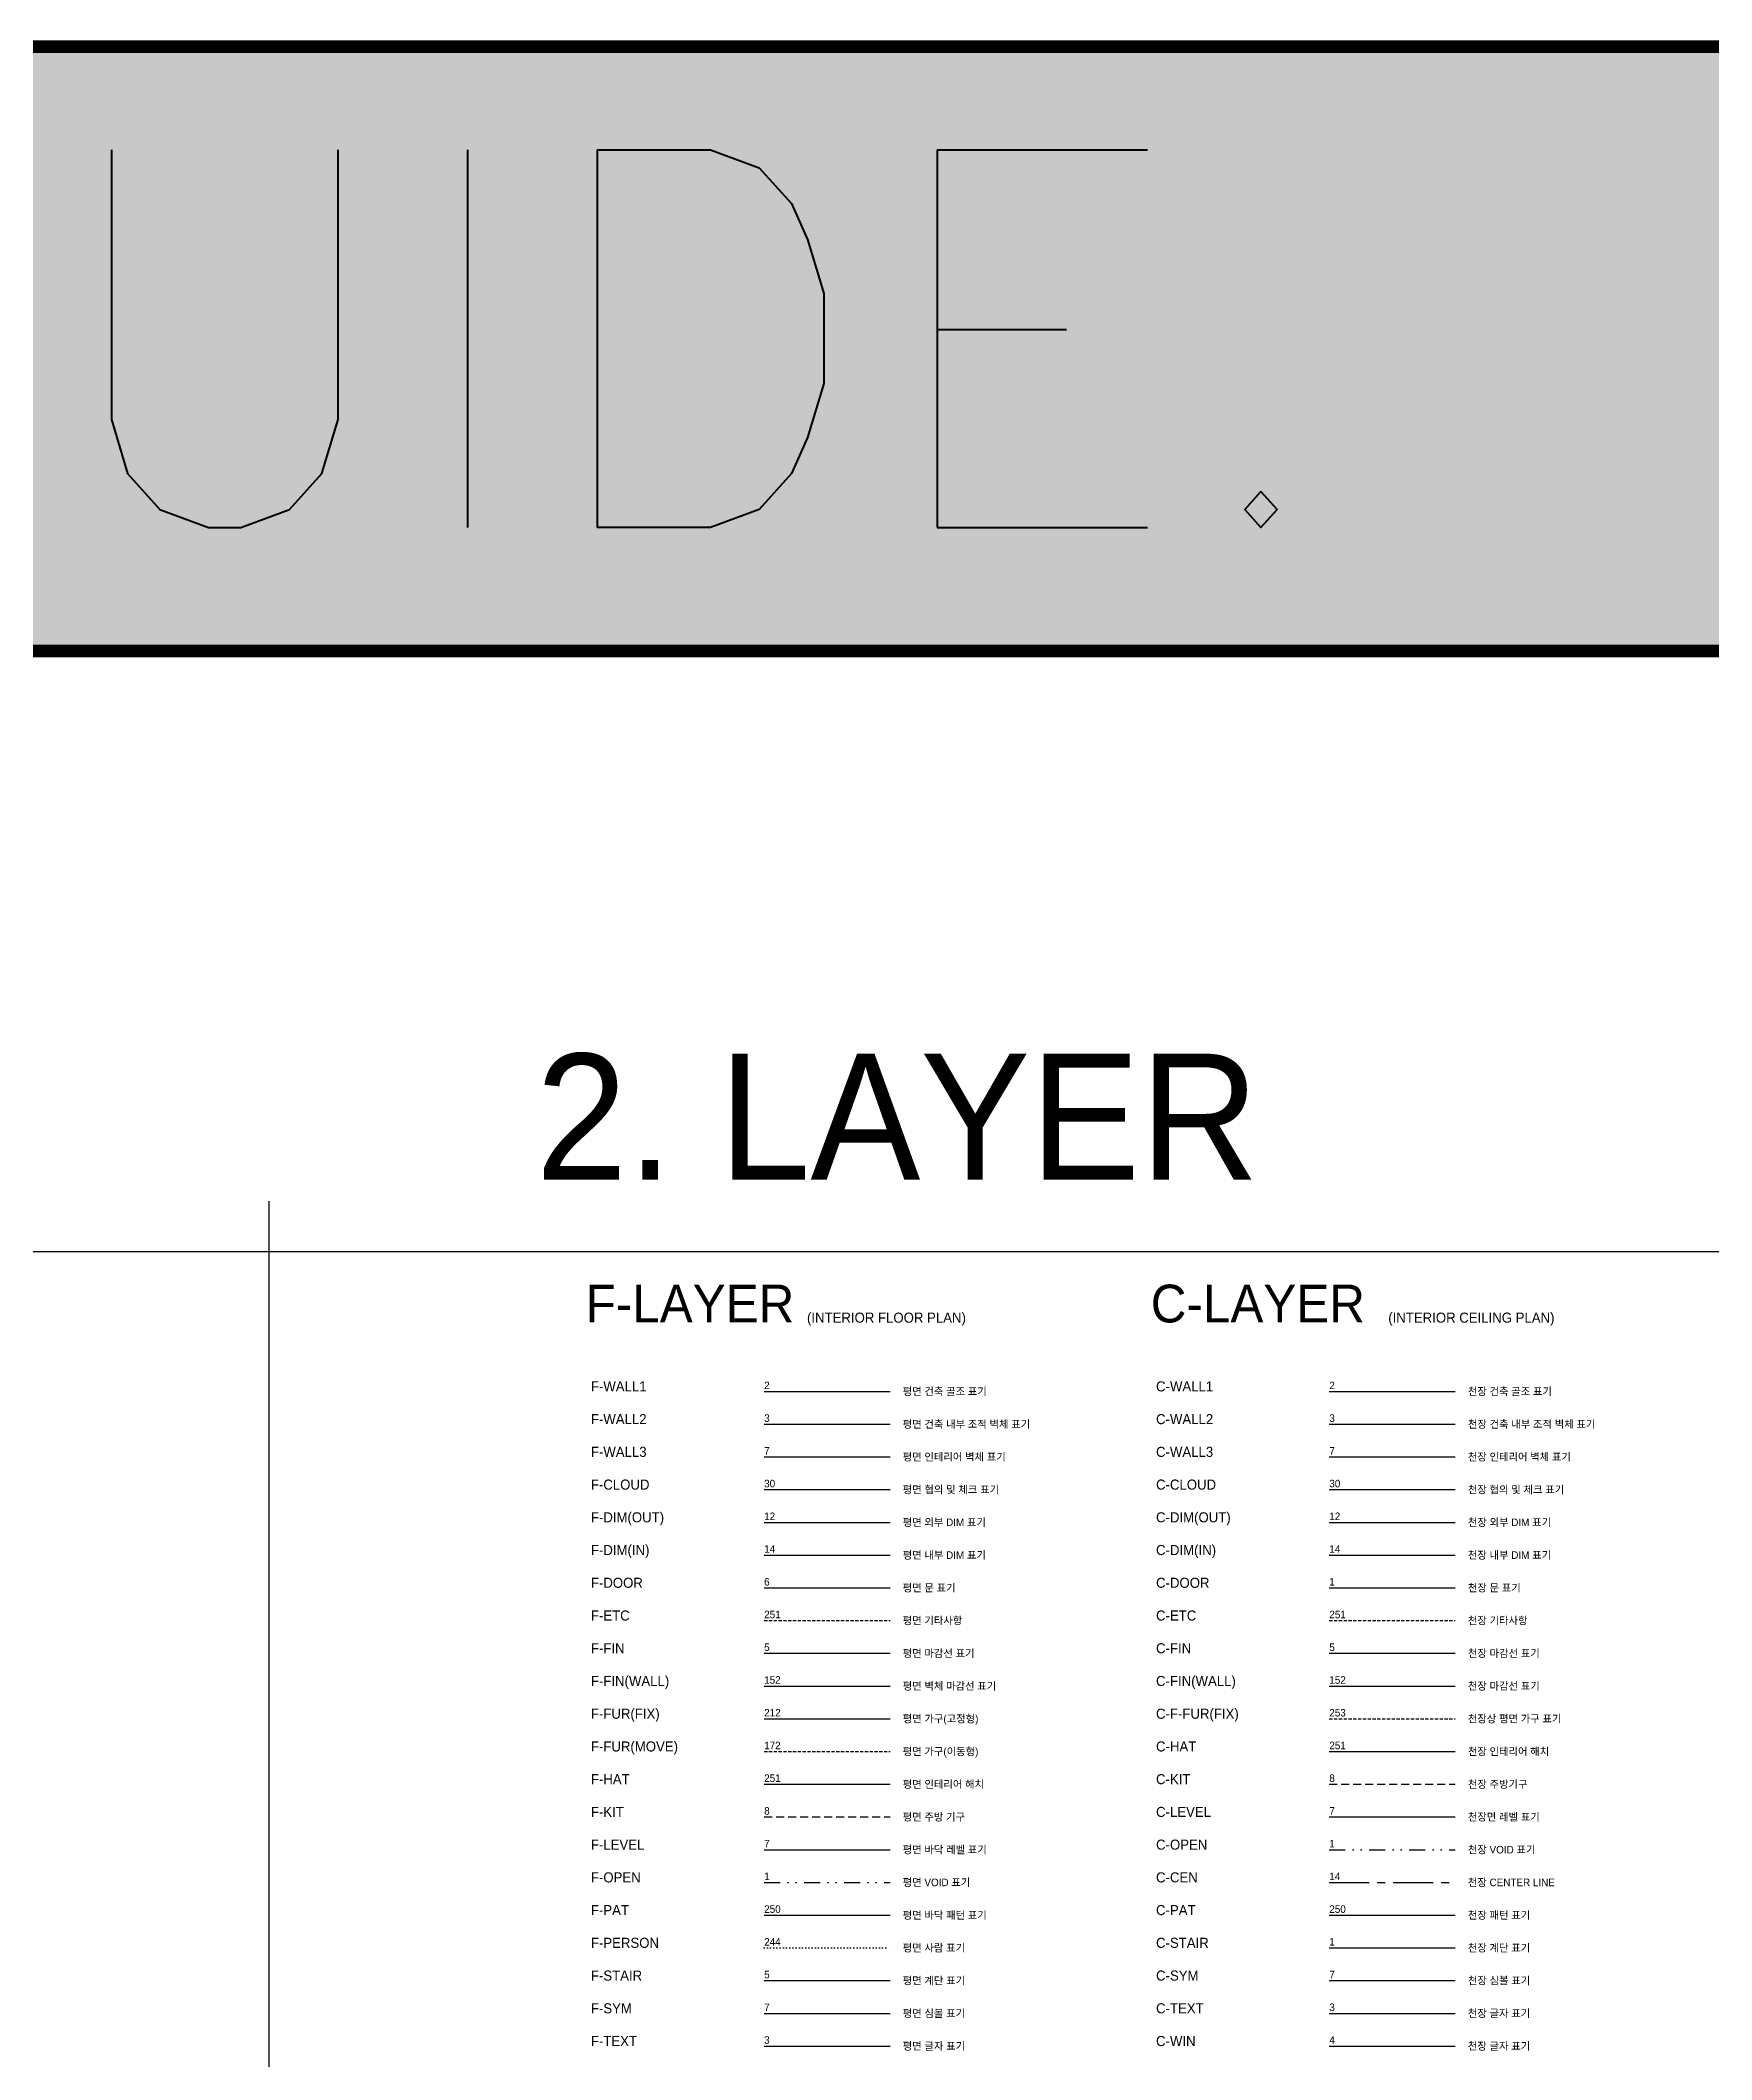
# Model space of a CAD drawing. Header units: millimetres. Extents: x -551172 to 227904, y -3435 to 261611.
# Drawn here: x -484816 to -418459, y 181415 to 261611 of the extents above; entities that cross this region are included whole.
import ezdxf
from ezdxf.enums import TextEntityAlignment as Align

# ---------------------------------------------------------------- set-up
doc = ezdxf.new("R2010")
doc.units = ezdxf.units.MM
doc.header["$LTSCALE"] = 100
for name, pattern in [('CENTER', [50.8, 31.75, -6.35, 6.35, -6.35]), ('DIVIDE', [31.75, 12.7, -6.35, 0, -6.35, 0, -6.35]), ('DOT', [6.35, 0, -6.35]), ('HIDDEN', [9.525, 6.35, -3.175]), ('HIDDENX2', [19.05, 12.7, -6.35])]:
    doc.linetypes.add(name, pattern=pattern)
doc.layers.get('DEFPOINTS').update_dxf_attribs({"color": 248})
for name, color, linetype in [('0 @ 1', 7, 'Continuous'), ('C-CEN', 14, 'CENTER'), ('C-CEN @ 1', 14, 'CENTER'), ('C-CLOUD', 30, 'Continuous'), ('C-CLOUD @ 1', 30, 'Continuous'), ('C-DIM(IN)', 14, 'Continuous'), ('C-DIM(IN) @ 1', 14, 'Continuous'), ('C-DIM(OUT)', 1, 'Continuous'), ('C-DIM(OUT) @ 1', 1, 'Continuous'), ('C-DOOR', 1, 'Continuous'), ('C-DOOR @ 1', 1, 'Continuous'), ('C-ETC', 251, 'HIDDENX2'), ('C-ETC @ 1', 251, 'HIDDENX2'), ('C-F-FUR', 253, 'HIDDENX2'), ('C-F-FUR @ 1', 253, 'HIDDENX2'), ('C-FIN', 5, 'Continuous'), ('C-FIN @ 1', 5, 'Continuous'), ('C-FIN(WALL)', 152, 'Continuous'), ('C-FIN(WALL) @ 1', 152, 'Continuous'), ('C-HAT', 251, 'Continuous'), ('C-HAT @ 1', 251, 'Continuous'), ('C-KIT', 8, 'HIDDEN'), ('C-KIT @ 1', 8, 'HIDDEN'), ('C-LEVEL', 7, 'Continuous'), ('C-LEVEL @ 1', 7, 'Continuous'), ('C-OPEN', 1, 'DIVIDE'), ('C-OPEN @ 1', 1, 'DIVIDE'), ('C-PAT', 250, 'Continuous'), ('C-PAT @ 1', 250, 'Continuous'), ('C-STAIR', 1, 'Continuous'), ('C-STAIR @ 1', 1, 'Continuous'), ('C-SYM', 7, 'Continuous'), ('C-SYM @ 1', 7, 'Continuous'), ('C-TEXT', 3, 'Continuous'), ('C-TEXT @ 1', 3, 'Continuous'), ('C-WALL1', 2, 'Continuous'), ('C-WALL1 @ 1', 2, 'Continuous'), ('C-WALL2', 3, 'Continuous'), ('C-WALL2 @ 1', 3, 'Continuous'), ('C-WALL3', 7, 'Continuous'), ('C-WALL3 @ 1', 7, 'Continuous'), ('C-WIN', 4, 'Continuous'), ('C-WIN @ 1', 4, 'Continuous'), ('F-CLOUD', 30, 'Continuous'), ('F-CLOUD @ 1', 30, 'Continuous'), ('F-DIM(IN)', 14, 'Continuous'), ('F-DIM(IN) @ 1', 14, 'Continuous'), ('F-DIM(OUT)', 1, 'Continuous'), ('F-DIM(OUT) @ 1', 1, 'Continuous'), ('F-DOOR', 6, 'Continuous'), ('F-DOOR @ 1', 6, 'Continuous'), ('F-ETC', 251, 'HIDDENX2'), ('F-ETC @ 1', 251, 'HIDDENX2'), ('F-FIN', 5, 'Continuous'), ('F-FIN @ 1', 5, 'Continuous'), ('F-FIN(WALL)', 152, 'Continuous'), ('F-FIN(WALL) @ 1', 152, 'Continuous'), ('F-FUR(FIX)', 212, 'Continuous'), ('F-FUR(FIX) @ 1', 212, 'Continuous'), ('F-FUR(MOVE)', 172, 'HIDDENX2'), ('F-FUR(MOVE) @ 1', 172, 'HIDDENX2'), ('F-HAT', 251, 'Continuous'), ('F-HAT @ 1', 251, 'Continuous'), ('F-KIT', 8, 'HIDDEN'), ('F-KIT @ 1', 8, 'HIDDEN'), ('F-LEVEL', 7, 'Continuous'), ('F-LEVEL @ 1', 7, 'Continuous'), ('F-OPEN', 1, 'DIVIDE'), ('F-OPEN @ 1', 1, 'DIVIDE'), ('F-PAT', 250, 'Continuous'), ('F-PAT @ 1', 250, 'Continuous'), ('F-PERSON', 244, 'DOT'), ('F-PERSON @ 1', 244, 'DOT'), ('F-STAIR', 5, 'Continuous'), ('F-STAIR @ 1', 5, 'Continuous'), ('F-SYM', 7, 'Continuous'), ('F-SYM @ 1', 7, 'Continuous'), ('F-TEXT', 3, 'Continuous'), ('F-TEXT @ 1', 3, 'Continuous'), ('F-WALL1', 2, 'Continuous'), ('F-WALL1 @ 1', 2, 'Continuous'), ('F-WALL2', 3, 'Continuous'), ('F-WALL2 @ 1', 3, 'Continuous'), ('F-WALL3', 7, 'Continuous'), ('F-WALL3 @ 1', 7, 'Continuous')]:
    doc.layers.add(name, color=color, linetype=linetype)
doc.styles.get("Standard").update_dxf_attribs({"font": 'romans.shx'})
doc.styles.add('YOURNAME', font='HYWULM.TTF')

# ---------------------------------------------------------------- blocks, each defined once
blk = doc.blocks.new('A-X')
h = blk.add_hatch(color=250)
h.dxf.hatch_style = 1
h.paths.add_polyline_path([(-1215354, 285577), (-675461, 285577), (-675461, 261577), (-1215354, 261577)])
h.paths.add_polyline_path([(-1215354, 21030), (-675461, 21030), (-675461, 40445), (-1215354, 40445)])
at = {"color": 1, "const_width": 500}
blk.add_lwpolyline([(-1215354, 285577), (-675461, 285577), (-675461, 21030), (-1215354, 21030)], close=True, dxfattribs=at)
blk.add_lwpolyline([(-1215354, 261577), (-675461, 261577)], dxfattribs=at)
at = {"color": 1}
blk.add_text('CAD GUIDE.', height=15000, dxfattribs=at).set_placement((-1211356, 266485))

msp = doc.modelspace()

# ---------------------------------------------------------------- linework, layer by layer
at = {"layer": 'C-CEN', "ltscale": 0.5}
msp.add_line((-433637.5, 188453.4), (-428637.5, 188453.4), dxfattribs=at)
at = {"layer": 'C-CLOUD'}
msp.add_line((-433637.5, 204053.4), (-428637.5, 204053.4), dxfattribs=at)
at = {"layer": 'C-DIM(IN)'}
msp.add_line((-433637.5, 201453.4), (-428637.5, 201453.4), dxfattribs=at)
at = {"layer": 'C-DIM(OUT)'}
msp.add_line((-433637.5, 202753.4), (-428637.5, 202753.4), dxfattribs=at)
at = {"layer": 'C-DOOR'}
msp.add_line((-433637.5, 200153.4), (-428637.5, 200153.4), dxfattribs=at)
at = {"layer": 'C-ETC', "ltscale": 0.1}
msp.add_line((-433637.5, 198853.4), (-428637.5, 198853.4), dxfattribs=at)
at = {"layer": 'C-F-FUR', "ltscale": 0.1}
msp.add_line((-433637.5, 194953.4), (-428637.5, 194953.4), dxfattribs=at)
at = {"layer": 'C-FIN'}
msp.add_line((-433637.5, 196253.4), (-428637.5, 196253.4), dxfattribs=at)
at = {"layer": 'C-FIN(WALL)'}
msp.add_line((-433637.5, 197553.4), (-428637.5, 197553.4), dxfattribs=at)
at = {"layer": 'C-HAT'}
msp.add_line((-433637.5, 193653.4), (-428637.5, 193653.4), dxfattribs=at)
at = {"layer": 'C-KIT', "ltscale": 0.5}
msp.add_line((-433637.5, 192353.4), (-428637.5, 192353.4), dxfattribs=at)
at = {"layer": 'C-LEVEL'}
msp.add_line((-433637.5, 191053.4), (-428637.5, 191053.4), dxfattribs=at)
at = {"layer": 'C-OPEN', "ltscale": 0.5}
msp.add_line((-433637.5, 189753.4), (-428637.5, 189753.4), dxfattribs=at)
at = {"layer": 'C-PAT'}
msp.add_line((-433637.5, 187153.4), (-428637.5, 187153.4), dxfattribs=at)
at = {"layer": 'C-STAIR'}
msp.add_line((-433637.5, 185853.4), (-428637.5, 185853.4), dxfattribs=at)
at = {"layer": 'C-SYM'}
msp.add_line((-433637.5, 184553.4), (-428637.5, 184553.4), dxfattribs=at)
at = {"layer": 'C-TEXT'}
msp.add_line((-433637.5, 183253.4), (-428637.5, 183253.4), dxfattribs=at)
at = {"layer": 'C-WALL1'}
msp.add_line((-433637.5, 207953.4), (-428637.5, 207953.4), dxfattribs=at)
at = {"layer": 'C-WALL2'}
msp.add_line((-433637.5, 206653.4), (-428637.5, 206653.4), dxfattribs=at)
at = {"layer": 'C-WALL3'}
msp.add_line((-433637.5, 205353.4), (-428637.5, 205353.4), dxfattribs=at)
at = {"layer": 'C-WIN'}
msp.add_line((-433637.5, 181953.4), (-428637.5, 181953.4), dxfattribs=at)
at = {"layer": 'DEFPOINTS', "color": 156}
for p, q in [((-475750.7, 215514.9), (-475750.7, 102666.6)), ((-537203.8, 213514.9), (-11030, 213514.9))]:
    msp.add_line(p, q, dxfattribs=at)
at = {"layer": 'F-CLOUD'}
msp.add_line((-456077.5, 204053.4), (-451077.5, 204053.4), dxfattribs=at)
at = {"layer": 'F-DIM(IN)'}
msp.add_line((-456077.5, 201453.4), (-451077.5, 201453.4), dxfattribs=at)
at = {"layer": 'F-DIM(OUT)'}
msp.add_line((-456077.5, 202753.4), (-451077.5, 202753.4), dxfattribs=at)
at = {"layer": 'F-DOOR'}
msp.add_line((-456077.5, 200153.4), (-451077.5, 200153.4), dxfattribs=at)
at = {"layer": 'F-ETC', "ltscale": 0.1}
msp.add_line((-456077.5, 198853.4), (-451077.5, 198853.4), dxfattribs=at)
at = {"layer": 'F-FIN'}
msp.add_line((-456077.5, 197553.4), (-451077.5, 197553.4), dxfattribs=at)
at = {"layer": 'F-FIN(WALL)'}
msp.add_line((-456077.5, 196253.4), (-451077.5, 196253.4), dxfattribs=at)
at = {"layer": 'F-FUR(FIX)'}
msp.add_line((-456077.5, 194953.4), (-451077.5, 194953.4), dxfattribs=at)
at = {"layer": 'F-FUR(MOVE)', "ltscale": 0.1}
msp.add_line((-456077.5, 193653.4), (-451077.5, 193653.4), dxfattribs=at)
at = {"layer": 'F-HAT'}
msp.add_line((-456077.5, 192353.4), (-451077.5, 192353.4), dxfattribs=at)
at = {"layer": 'F-KIT', "ltscale": 0.5}
msp.add_line((-456077.5, 191053.4), (-451077.5, 191053.4), dxfattribs=at)
at = {"layer": 'F-LEVEL'}
msp.add_line((-456077.5, 189753.4), (-451077.5, 189753.4), dxfattribs=at)
at = {"layer": 'F-OPEN', "ltscale": 0.5}
msp.add_line((-456077.5, 188453.4), (-451077.5, 188453.4), dxfattribs=at)
at = {"layer": 'F-PAT'}
msp.add_line((-456077.5, 187153.4), (-451077.5, 187153.4), dxfattribs=at)
at = {"layer": 'F-PERSON', "ltscale": 0.2}
msp.add_line((-456077.5, 185853.4), (-451077.5, 185853.4), dxfattribs=at)
at = {"layer": 'F-STAIR'}
msp.add_line((-456077.5, 184553.4), (-451077.5, 184553.4), dxfattribs=at)
at = {"layer": 'F-SYM'}
msp.add_line((-456077.5, 183253.4), (-451077.5, 183253.4), dxfattribs=at)
at = {"layer": 'F-TEXT'}
msp.add_line((-456077.5, 181953.4), (-451077.5, 181953.4), dxfattribs=at)
at = {"layer": 'F-WALL1'}
msp.add_line((-456077.5, 207953.4), (-451077.5, 207953.4), dxfattribs=at)
at = {"layer": 'F-WALL2'}
msp.add_line((-456077.5, 206653.4), (-451077.5, 206653.4), dxfattribs=at)
at = {"layer": 'F-WALL3'}
msp.add_line((-456077.5, 205353.4), (-451077.5, 205353.4), dxfattribs=at)

# ---------------------------------------------------------------- block references
msp.add_blockref('A-X', (664431.4, -24215.6))

# ---------------------------------------------------------------- texts
at = {"layer": '0 @ 1', "style": 'YOURNAME'}
msp.add_text('2. LAYER', height=5000, dxfattribs=at).set_placement((-465150, 216366.3))
at = {"layer": '0 @ 1', "color": 2, "style": 'YOURNAME'}
for s, p in [('F-LAYER', (-463167.5, 211443.4)), ('C-LAYER', (-440727.5, 211443.4))]:
    msp.add_text(s, height=1500, dxfattribs=at).set_placement(p, align=Align.MIDDLE_LEFT)
at = {"layer": '0 @ 1', "color": 3, "style": 'YOURNAME'}
for s, p in [('(INTERIOR FLOOR PLAN)', (-454377.2, 210883.4)), ('(INTERIOR CEILING PLAN)', (-431297.2, 210883.4))]:
    msp.add_text(s, height=400, dxfattribs=at).set_placement(p, align=Align.MIDDLE_LEFT)
at = {"layer": 'C-CEN @ 1', "style": 'YOURNAME'}
for s, height, p in [('C-CEN', 400, (-440517.5, 188653.4)), ('천장 CENTER LINE', 300, (-428137.5, 188453.4))]:
    msp.add_text(s, height=height, dxfattribs=at).set_placement(p, align=Align.MIDDLE_LEFT)
msp.add_text('14', height=300, dxfattribs=at).set_placement((-433637.5, 188453.4), align=Align.BOTTOM_LEFT)
at = {"layer": 'C-CLOUD @ 1', "style": 'YOURNAME'}
for s, height, p in [('C-CLOUD', 400, (-440517.5, 204253.4)), ('천장 협의 및 체크 표기', 300, (-428137.5, 204053.4))]:
    msp.add_text(s, height=height, dxfattribs=at).set_placement(p, align=Align.MIDDLE_LEFT)
msp.add_text('30', height=300, dxfattribs=at).set_placement((-433637.5, 204053.4), align=Align.BOTTOM_LEFT)
at = {"layer": 'C-DIM(IN) @ 1', "style": 'YOURNAME'}
for s, height, p in [('C-DIM(IN)', 400, (-440517.5, 201653.4)), ('천장 내부 DIM 표기', 300, (-428137.5, 201453.4))]:
    msp.add_text(s, height=height, dxfattribs=at).set_placement(p, align=Align.MIDDLE_LEFT)
msp.add_text('14', height=300, dxfattribs=at).set_placement((-433637.5, 201453.4), align=Align.BOTTOM_LEFT)
at = {"layer": 'C-DIM(OUT) @ 1', "style": 'YOURNAME'}
for s, height, p in [('C-DIM(OUT)', 400, (-440517.5, 202953.4)), ('천장 외부 DIM 표기', 300, (-428137.5, 202753.4))]:
    msp.add_text(s, height=height, dxfattribs=at).set_placement(p, align=Align.MIDDLE_LEFT)
msp.add_text('12', height=300, dxfattribs=at).set_placement((-433637.5, 202753.4), align=Align.BOTTOM_LEFT)
at = {"layer": 'C-DOOR @ 1', "style": 'YOURNAME'}
for s, height, p in [('C-DOOR', 400, (-440517.5, 200353.4)), ('천장 문 표기', 300, (-428137.5, 200153.4))]:
    msp.add_text(s, height=height, dxfattribs=at).set_placement(p, align=Align.MIDDLE_LEFT)
msp.add_text('1', height=300, dxfattribs=at).set_placement((-433637.5, 200153.4), align=Align.BOTTOM_LEFT)
at = {"layer": 'C-ETC @ 1', "style": 'YOURNAME'}
for s, height, p in [('C-ETC', 400, (-440517.5, 199053.4)), ('천장 기타사항', 300, (-428137.5, 198853.4))]:
    msp.add_text(s, height=height, dxfattribs=at).set_placement(p, align=Align.MIDDLE_LEFT)
msp.add_text('251', height=300, dxfattribs=at).set_placement((-433637.5, 198853.4), align=Align.BOTTOM_LEFT)
at = {"layer": 'C-F-FUR @ 1', "style": 'YOURNAME'}
for s, height, p in [('C-F-FUR(FIX)', 400, (-440517.5, 195153.4)), ('천장상 평면 가구 표기', 300, (-428137.5, 194953.4))]:
    msp.add_text(s, height=height, dxfattribs=at).set_placement(p, align=Align.MIDDLE_LEFT)
msp.add_text('253', height=300, dxfattribs=at).set_placement((-433637.5, 194953.4), align=Align.BOTTOM_LEFT)
at = {"layer": 'C-FIN @ 1', "style": 'YOURNAME'}
for s, height, p in [('C-FIN(WALL)', 400, (-440517.5, 196453.4)), ('천장 마감선 표기', 300, (-428137.5, 196253.4))]:
    msp.add_text(s, height=height, dxfattribs=at).set_placement(p, align=Align.MIDDLE_LEFT)
at = {"layer": 'C-FIN @ 1', "color": 5, "style": 'YOURNAME'}
msp.add_text('152', height=300, dxfattribs=at).set_placement((-433637.5, 196253.4), align=Align.BOTTOM_LEFT)
at = {"layer": 'C-FIN(WALL) @ 1', "style": 'YOURNAME'}
for s, height, p in [('C-FIN', 400, (-440517.5, 197753.4)), ('천장 마감선 표기', 300, (-428137.5, 197553.4))]:
    msp.add_text(s, height=height, dxfattribs=at).set_placement(p, align=Align.MIDDLE_LEFT)
msp.add_text('5', height=300, dxfattribs=at).set_placement((-433637.5, 197553.4), align=Align.BOTTOM_LEFT)
at = {"layer": 'C-HAT @ 1', "style": 'YOURNAME'}
for s, height, p in [('C-HAT', 400, (-440517.5, 193853.4)), ('천장 인테리어 해치', 300, (-428137.5, 193653.4))]:
    msp.add_text(s, height=height, dxfattribs=at).set_placement(p, align=Align.MIDDLE_LEFT)
msp.add_text('251', height=300, dxfattribs=at).set_placement((-433637.5, 193653.4), align=Align.BOTTOM_LEFT)
at = {"layer": 'C-KIT @ 1', "style": 'YOURNAME'}
for s, height, p in [('C-KIT', 400, (-440517.5, 192553.4)), ('천장 주방기구', 300, (-428137.5, 192353.4))]:
    msp.add_text(s, height=height, dxfattribs=at).set_placement(p, align=Align.MIDDLE_LEFT)
msp.add_text('8', height=300, dxfattribs=at).set_placement((-433637.5, 192353.4), align=Align.BOTTOM_LEFT)
at = {"layer": 'C-LEVEL @ 1', "style": 'YOURNAME'}
for s, height, p in [('C-LEVEL', 400, (-440517.5, 191253.4)), ('천장면 레벨 표기', 300, (-428137.5, 191053.4))]:
    msp.add_text(s, height=height, dxfattribs=at).set_placement(p, align=Align.MIDDLE_LEFT)
msp.add_text('7', height=300, dxfattribs=at).set_placement((-433637.5, 191053.4), align=Align.BOTTOM_LEFT)
at = {"layer": 'C-OPEN @ 1', "style": 'YOURNAME'}
for s, height, p in [('C-OPEN', 400, (-440517.5, 189953.4)), ('천장 VOID 표기', 300, (-428137.5, 189753.4))]:
    msp.add_text(s, height=height, dxfattribs=at).set_placement(p, align=Align.MIDDLE_LEFT)
msp.add_text('1', height=300, dxfattribs=at).set_placement((-433637.5, 189753.4), align=Align.BOTTOM_LEFT)
at = {"layer": 'C-PAT @ 1', "style": 'YOURNAME'}
for s, height, p in [('C-PAT', 400, (-440517.5, 187353.4)), ('천장 패턴 표기', 300, (-428137.5, 187153.4))]:
    msp.add_text(s, height=height, dxfattribs=at).set_placement(p, align=Align.MIDDLE_LEFT)
msp.add_text('250', height=300, dxfattribs=at).set_placement((-433637.5, 187153.4), align=Align.BOTTOM_LEFT)
at = {"layer": 'C-STAIR @ 1', "style": 'YOURNAME'}
for s, height, p in [('C-STAIR', 400, (-440517.5, 186053.4)), ('천장 계단 표기', 300, (-428137.5, 185853.4))]:
    msp.add_text(s, height=height, dxfattribs=at).set_placement(p, align=Align.MIDDLE_LEFT)
msp.add_text('1', height=300, dxfattribs=at).set_placement((-433637.5, 185853.4), align=Align.BOTTOM_LEFT)
at = {"layer": 'C-SYM @ 1', "style": 'YOURNAME'}
for s, height, p in [('C-SYM', 400, (-440517.5, 184753.4)), ('천장 심볼 표기', 300, (-428137.5, 184553.4))]:
    msp.add_text(s, height=height, dxfattribs=at).set_placement(p, align=Align.MIDDLE_LEFT)
msp.add_text('7', height=300, dxfattribs=at).set_placement((-433637.5, 184553.4), align=Align.BOTTOM_LEFT)
at = {"layer": 'C-TEXT @ 1', "style": 'YOURNAME'}
for s, height, p in [('C-TEXT', 400, (-440517.5, 183453.4)), ('천장 글자 표기', 300, (-428137.5, 183253.4))]:
    msp.add_text(s, height=height, dxfattribs=at).set_placement(p, align=Align.MIDDLE_LEFT)
msp.add_text('3', height=300, dxfattribs=at).set_placement((-433637.5, 183253.4), align=Align.BOTTOM_LEFT)
at = {"layer": 'C-WALL1 @ 1', "style": 'YOURNAME'}
for s, height, p in [('C-WALL1', 400, (-440517.5, 208153.4)), ('천장 건축 골조 표기', 300, (-428137.5, 207953.4))]:
    msp.add_text(s, height=height, dxfattribs=at).set_placement(p, align=Align.MIDDLE_LEFT)
msp.add_text('2', height=300, dxfattribs=at).set_placement((-433637.5, 207953.4), align=Align.BOTTOM_LEFT)
at = {"layer": 'C-WALL2 @ 1', "style": 'YOURNAME'}
for s, height, p in [('C-WALL2', 400, (-440517.5, 206853.4)), ('천장 건축 내부 조적 벽체 표기', 300, (-428137.5, 206653.4))]:
    msp.add_text(s, height=height, dxfattribs=at).set_placement(p, align=Align.MIDDLE_LEFT)
msp.add_text('3', height=300, dxfattribs=at).set_placement((-433637.5, 206653.4), align=Align.BOTTOM_LEFT)
at = {"layer": 'C-WALL3 @ 1', "style": 'YOURNAME'}
for s, height, p in [('C-WALL3', 400, (-440517.5, 205553.4)), ('천장 인테리어 벽체 표기', 300, (-428137.5, 205353.4))]:
    msp.add_text(s, height=height, dxfattribs=at).set_placement(p, align=Align.MIDDLE_LEFT)
msp.add_text('7', height=300, dxfattribs=at).set_placement((-433637.5, 205353.4), align=Align.BOTTOM_LEFT)
at = {"layer": 'C-WIN @ 1', "style": 'YOURNAME'}
for s, height, p in [('C-WIN', 400, (-440517.5, 182153.4)), ('천장 글자 표기', 300, (-428137.5, 181953.4))]:
    msp.add_text(s, height=height, dxfattribs=at).set_placement(p, align=Align.MIDDLE_LEFT)
msp.add_text('4', height=300, dxfattribs=at).set_placement((-433637.5, 181953.4), align=Align.BOTTOM_LEFT)
at = {"layer": 'F-CLOUD @ 1', "style": 'YOURNAME'}
for s, height, p in [('F-CLOUD', 400, (-462957.5, 204253.4)), ('평면 협의 및 체크 표기', 300, (-450577.5, 204053.4))]:
    msp.add_text(s, height=height, dxfattribs=at).set_placement(p, align=Align.MIDDLE_LEFT)
msp.add_text('30', height=300, dxfattribs=at).set_placement((-456077.5, 204053.4), align=Align.BOTTOM_LEFT)
at = {"layer": 'F-DIM(IN) @ 1', "style": 'YOURNAME'}
for s, height, p in [('F-DIM(IN)', 400, (-462957.5, 201653.4)), ('평면 내부 DIM 표기', 300, (-450577.5, 201453.4))]:
    msp.add_text(s, height=height, dxfattribs=at).set_placement(p, align=Align.MIDDLE_LEFT)
msp.add_text('14', height=300, dxfattribs=at).set_placement((-456077.5, 201453.4), align=Align.BOTTOM_LEFT)
at = {"layer": 'F-DIM(OUT) @ 1', "style": 'YOURNAME'}
for s, height, p in [('F-DIM(OUT)', 400, (-462957.5, 202953.4)), ('평면 외부 DIM 표기', 300, (-450577.5, 202753.4))]:
    msp.add_text(s, height=height, dxfattribs=at).set_placement(p, align=Align.MIDDLE_LEFT)
msp.add_text('12', height=300, dxfattribs=at).set_placement((-456077.5, 202753.4), align=Align.BOTTOM_LEFT)
at = {"layer": 'F-DOOR @ 1', "style": 'YOURNAME'}
for s, height, p in [('F-DOOR', 400, (-462957.5, 200353.4)), ('평면 문 표기', 300, (-450577.5, 200153.4))]:
    msp.add_text(s, height=height, dxfattribs=at).set_placement(p, align=Align.MIDDLE_LEFT)
msp.add_text('6', height=300, dxfattribs=at).set_placement((-456077.5, 200153.4), align=Align.BOTTOM_LEFT)
at = {"layer": 'F-ETC @ 1', "style": 'YOURNAME'}
for s, height, p in [('F-ETC', 400, (-462957.5, 199053.4)), ('평면 기타사항', 300, (-450577.5, 198853.4))]:
    msp.add_text(s, height=height, dxfattribs=at).set_placement(p, align=Align.MIDDLE_LEFT)
msp.add_text('251', height=300, dxfattribs=at).set_placement((-456077.5, 198853.4), align=Align.BOTTOM_LEFT)
at = {"layer": 'F-FIN @ 1', "style": 'YOURNAME'}
for s, height, p in [('F-FIN', 400, (-462957.5, 197753.4)), ('평면 마감선 표기', 300, (-450577.5, 197553.4))]:
    msp.add_text(s, height=height, dxfattribs=at).set_placement(p, align=Align.MIDDLE_LEFT)
at = {"layer": 'F-FIN @ 1', "color": 5, "style": 'YOURNAME'}
msp.add_text('5', height=300, dxfattribs=at).set_placement((-456077.5, 197553.4), align=Align.BOTTOM_LEFT)
at = {"layer": 'F-FIN(WALL) @ 1', "style": 'YOURNAME'}
for s, height, p in [('F-FIN(WALL)', 400, (-462957.5, 196453.4)), ('평면 벽체 마감선 표기', 300, (-450577.5, 196253.4))]:
    msp.add_text(s, height=height, dxfattribs=at).set_placement(p, align=Align.MIDDLE_LEFT)
msp.add_text('152', height=300, dxfattribs=at).set_placement((-456077.5, 196253.4), align=Align.BOTTOM_LEFT)
at = {"layer": 'F-FUR(FIX) @ 1', "style": 'YOURNAME'}
for s, height, p in [('F-FUR(FIX)', 400, (-462957.5, 195153.4)), ('평면 가구(고정형)', 300, (-450577.5, 194953.4))]:
    msp.add_text(s, height=height, dxfattribs=at).set_placement(p, align=Align.MIDDLE_LEFT)
msp.add_text('212', height=300, dxfattribs=at).set_placement((-456077.5, 194953.4), align=Align.BOTTOM_LEFT)
at = {"layer": 'F-FUR(MOVE) @ 1', "style": 'YOURNAME'}
for s, height, p in [('F-FUR(MOVE)', 400, (-462957.5, 193853.4)), ('평면 가구(이동형)', 300, (-450577.5, 193653.4))]:
    msp.add_text(s, height=height, dxfattribs=at).set_placement(p, align=Align.MIDDLE_LEFT)
msp.add_text('172', height=300, dxfattribs=at).set_placement((-456077.5, 193653.4), align=Align.BOTTOM_LEFT)
at = {"layer": 'F-HAT @ 1', "style": 'YOURNAME'}
for s, height, p in [('F-HAT', 400, (-462957.5, 192553.4)), ('평면 인테리어 해치', 300, (-450577.5, 192353.4))]:
    msp.add_text(s, height=height, dxfattribs=at).set_placement(p, align=Align.MIDDLE_LEFT)
msp.add_text('251', height=300, dxfattribs=at).set_placement((-456077.5, 192353.4), align=Align.BOTTOM_LEFT)
at = {"layer": 'F-KIT @ 1', "style": 'YOURNAME'}
for s, height, p in [('F-KIT', 400, (-462957.5, 191253.4)), ('평면 주방 기구', 300, (-450577.5, 191053.4))]:
    msp.add_text(s, height=height, dxfattribs=at).set_placement(p, align=Align.MIDDLE_LEFT)
msp.add_text('8', height=300, dxfattribs=at).set_placement((-456077.5, 191053.4), align=Align.BOTTOM_LEFT)
at = {"layer": 'F-LEVEL @ 1', "style": 'YOURNAME'}
for s, height, p in [('F-LEVEL', 400, (-462957.5, 189953.4)), ('평면 바닥 레벨 표기', 300, (-450577.5, 189753.4))]:
    msp.add_text(s, height=height, dxfattribs=at).set_placement(p, align=Align.MIDDLE_LEFT)
msp.add_text('7', height=300, dxfattribs=at).set_placement((-456077.5, 189753.4), align=Align.BOTTOM_LEFT)
at = {"layer": 'F-OPEN @ 1', "style": 'YOURNAME'}
for s, height, p in [('F-OPEN', 400, (-462957.5, 188653.4)), ('평면 VOID 표기', 300, (-450577.5, 188453.4))]:
    msp.add_text(s, height=height, dxfattribs=at).set_placement(p, align=Align.MIDDLE_LEFT)
msp.add_text('1', height=300, dxfattribs=at).set_placement((-456077.5, 188453.4), align=Align.BOTTOM_LEFT)
at = {"layer": 'F-PAT @ 1', "style": 'YOURNAME'}
for s, height, p in [('F-PAT', 400, (-462957.5, 187353.4)), ('평면 바닥 패턴 표기', 300, (-450577.5, 187153.4))]:
    msp.add_text(s, height=height, dxfattribs=at).set_placement(p, align=Align.MIDDLE_LEFT)
msp.add_text('250', height=300, dxfattribs=at).set_placement((-456077.5, 187153.4), align=Align.BOTTOM_LEFT)
at = {"layer": 'F-PERSON @ 1', "style": 'YOURNAME'}
for s, height, p in [('F-PERSON', 400, (-462957.5, 186053.4)), ('평면 사람 표기', 300, (-450577.5, 185853.4))]:
    msp.add_text(s, height=height, dxfattribs=at).set_placement(p, align=Align.MIDDLE_LEFT)
msp.add_text('244', height=300, dxfattribs=at).set_placement((-456077.5, 185853.4), align=Align.BOTTOM_LEFT)
at = {"layer": 'F-STAIR @ 1', "style": 'YOURNAME'}
for s, height, p in [('F-STAIR', 400, (-462957.5, 184753.4)), ('평면 계단 표기', 300, (-450577.5, 184553.4))]:
    msp.add_text(s, height=height, dxfattribs=at).set_placement(p, align=Align.MIDDLE_LEFT)
msp.add_text('5', height=300, dxfattribs=at).set_placement((-456077.5, 184553.4), align=Align.BOTTOM_LEFT)
at = {"layer": 'F-SYM @ 1', "style": 'YOURNAME'}
for s, height, p in [('F-SYM', 400, (-462957.5, 183453.4)), ('평면 심볼 표기', 300, (-450577.5, 183253.4))]:
    msp.add_text(s, height=height, dxfattribs=at).set_placement(p, align=Align.MIDDLE_LEFT)
msp.add_text('7', height=300, dxfattribs=at).set_placement((-456077.5, 183253.4), align=Align.BOTTOM_LEFT)
at = {"layer": 'F-TEXT @ 1', "style": 'YOURNAME'}
for s, height, p in [('F-TEXT', 400, (-462957.5, 182153.4)), ('평면 글자 표기', 300, (-450577.5, 181953.4))]:
    msp.add_text(s, height=height, dxfattribs=at).set_placement(p, align=Align.MIDDLE_LEFT)
msp.add_text('3', height=300, dxfattribs=at).set_placement((-456077.5, 181953.4), align=Align.BOTTOM_LEFT)
at = {"layer": 'F-WALL1 @ 1', "style": 'YOURNAME'}
for s, height, p in [('F-WALL1', 400, (-462957.5, 208153.4)), ('평면 건축 골조 표기', 300, (-450577.5, 207953.4))]:
    msp.add_text(s, height=height, dxfattribs=at).set_placement(p, align=Align.MIDDLE_LEFT)
msp.add_text('2', height=300, dxfattribs=at).set_placement((-456077.5, 207953.4), align=Align.BOTTOM_LEFT)
at = {"layer": 'F-WALL2 @ 1', "style": 'YOURNAME'}
for s, height, p in [('F-WALL2', 400, (-462957.5, 206853.4)), ('평면 건축 내부 조적 벽체 표기', 300, (-450577.5, 206653.4))]:
    msp.add_text(s, height=height, dxfattribs=at).set_placement(p, align=Align.MIDDLE_LEFT)
msp.add_text('3', height=300, dxfattribs=at).set_placement((-456077.5, 206653.4), align=Align.BOTTOM_LEFT)
at = {"layer": 'F-WALL3 @ 1', "style": 'YOURNAME'}
for s, height, p in [('F-WALL3', 400, (-462957.5, 205553.4)), ('평면 인테리어 벽체 표기', 300, (-450577.5, 205353.4))]:
    msp.add_text(s, height=height, dxfattribs=at).set_placement(p, align=Align.MIDDLE_LEFT)
msp.add_text('7', height=300, dxfattribs=at).set_placement((-456077.5, 205353.4), align=Align.BOTTOM_LEFT)

doc.saveas('drawing.dxf')
